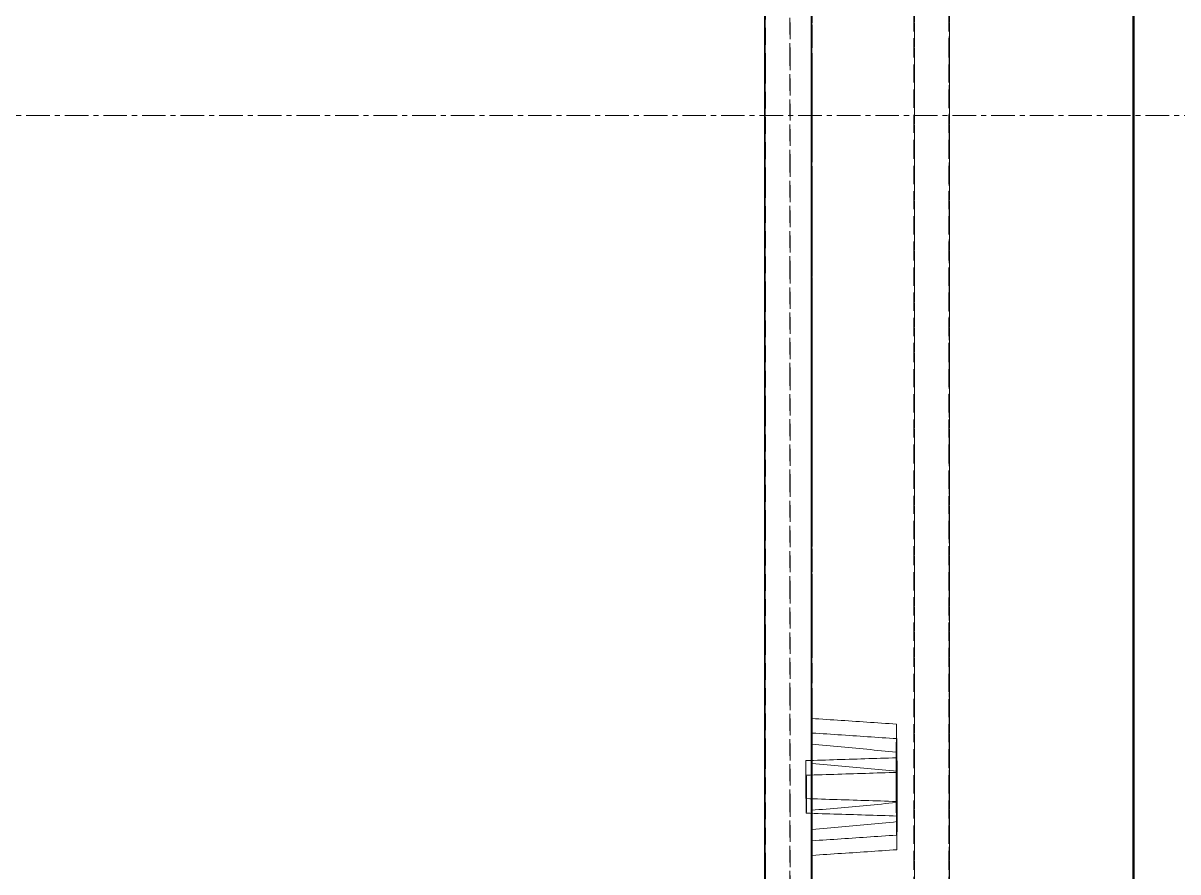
# Model space of a CAD drawing. Header units: millimetres. Extents: x 10 to 410, y 10 to 287.
# Drawn here: x 181.41 to 215.81, y 210.96 to 236.25 of the extents above; entities that cross this region are included whole.
import ezdxf

# ---------------------------------------------------------------- set-up
doc = ezdxf.new("R2010")
doc.units = ezdxf.units.MM
doc.linetypes.add('CENTER', pattern=[1.15, 0.7, -0.15, 0.15, -0.15])
doc.linetypes.add('DASHED', pattern=[0.75, 0.5, -0.25])
for name, color, linetype, lineweight in [('CENTER', 4, 'CENTER', 13), ('HIDDEN', 8, 'DASHED', 18), ('VISIBLE', 7, 'CONTINUOUS', 35)]:
    doc.layers.add(name, color=color, linetype=linetype, lineweight=lineweight)

msp = doc.modelspace()

# ---------------------------------------------------------------- linework, layer by layer
at = {"layer": 'CENTER'}
for p, q in [((209, 190), (209, 273)), ((147, 233.5), (271, 233.5))]:
    msp.add_line(p, q, dxfattribs=at)
at = {"layer": 'HIDDEN'}
for points in [[(203.526, 194), (203.526, 197.405), (203.526, 200.809), (203.526, 204.214), (203.526, 207.618), (203.526, 211.023), (203.526, 214.427), (203.526, 217.832), (203.526, 221.237), (203.526, 224.641), (203.526, 228.046), (203.526, 231.45), (203.526, 234.855), (203.526, 238.26), (203.526, 241.664), (203.526, 245.069), (203.526, 248.473), (203.526, 251.878), (203.526, 255.282), (203.526, 258.687), (203.526, 262.092), (203.526, 265.496), (203.526, 268.901), (203.526, 272.305)], [(204.919, 272.307), (204.919, 268.902), (204.919, 265.498), (204.919, 262.093), (204.919, 258.689), (204.919, 255.284), (204.919, 251.88), (204.919, 248.475), (204.919, 245.07), (204.919, 241.666), (204.919, 238.261), (204.919, 234.857), (204.919, 231.452), (204.919, 228.047), (204.919, 224.643), (204.919, 221.238), (204.919, 217.834), (204.919, 214.429), (204.919, 211.025), (204.919, 207.62), (204.919, 204.215), (204.919, 200.811), (204.919, 197.406), (204.919, 194.002)], [(204.919, 194.002), (204.919, 197.406), (204.919, 200.811), (204.919, 204.215), (204.919, 207.62), (204.919, 211.024), (204.919, 214.429), (204.919, 217.833), (204.919, 221.238), (204.919, 224.642), (204.919, 228.047), (204.919, 231.451), (204.919, 234.856), (204.919, 238.26), (204.919, 241.665), (204.919, 245.069), (204.919, 248.474), (204.919, 251.878), (204.919, 255.283), (204.919, 258.687), (204.919, 262.092), (204.919, 265.496), (204.919, 268.901), (204.919, 272.305)], [(203.511, 270.11), (203.511, 266.932), (203.511, 263.754), (203.511, 260.577), (203.511, 257.399), (203.511, 254.221), (203.511, 251.044), (203.511, 247.866), (203.511, 244.689), (203.511, 241.511), (203.511, 238.333), (203.511, 235.156), (203.511, 231.978), (203.511, 228.801), (203.511, 225.623), (203.511, 222.445), (203.511, 219.268), (203.511, 216.09), (203.511, 212.913), (203.511, 209.735), (203.511, 206.557), (203.511, 203.38), (203.511, 200.202), (203.511, 197.025)], [(204.251, 197.025), (204.251, 200.202), (204.251, 203.38), (204.251, 206.557), (204.251, 209.735), (204.251, 212.913), (204.251, 216.09), (204.251, 219.268), (204.251, 222.445), (204.251, 225.623), (204.251, 228.801), (204.251, 231.978), (204.251, 235.156), (204.251, 238.334), (204.251, 241.511), (204.251, 244.689), (204.251, 247.866), (204.251, 251.044), (204.251, 254.222), (204.251, 257.399), (204.251, 260.577), (204.251, 263.754), (204.251, 266.932), (204.251, 270.11)], [(203.516, 269.975), (203.516, 266.798), (203.516, 263.62), (203.516, 260.443), (203.516, 257.265), (203.516, 254.087), (203.516, 250.91), (203.516, 247.732), (203.516, 244.555), (203.516, 241.377), (203.516, 238.199), (203.516, 235.022), (203.516, 231.844), (203.516, 228.666), (203.516, 225.489), (203.516, 222.311), (203.516, 219.134), (203.516, 215.956), (203.516, 212.778), (203.516, 209.601), (203.516, 206.423), (203.516, 203.246), (203.516, 200.068), (203.516, 196.89)], [(204.256, 196.89), (204.256, 200.068), (204.256, 203.246), (204.256, 206.423), (204.256, 209.601), (204.256, 212.778), (204.256, 215.956), (204.256, 219.134), (204.256, 222.311), (204.256, 225.489), (204.256, 228.667), (204.256, 231.844), (204.256, 235.022), (204.256, 238.199), (204.256, 241.377), (204.256, 244.555), (204.256, 247.732), (204.256, 250.91), (204.256, 254.087), (204.256, 257.265), (204.256, 260.443), (204.256, 263.62), (204.256, 266.798), (204.256, 269.975)], [(207.945, 198.981), (207.945, 202.007), (207.945, 205.034), (207.945, 208.06), (207.945, 211.086), (207.945, 214.113), (207.945, 217.139), (207.945, 220.165), (207.945, 223.192), (207.945, 226.218), (207.945, 229.244), (207.945, 232.27), (207.945, 235.297), (207.945, 238.323), (207.945, 241.349), (207.945, 244.376), (207.945, 247.402), (207.945, 250.428), (207.945, 253.454), (207.945, 256.481), (207.945, 259.507), (207.945, 262.533), (207.945, 265.56), (207.945, 268.586)], [(207.946, 198.939), (207.946, 201.965), (207.946, 204.991), (207.946, 208.017), (207.946, 211.044), (207.946, 214.07), (207.946, 217.096), (207.946, 220.123), (207.946, 223.149), (207.946, 226.175), (207.946, 229.202), (207.946, 232.228), (207.946, 235.254), (207.946, 238.28), (207.946, 241.307), (207.946, 244.333), (207.946, 247.359), (207.946, 250.386), (207.946, 253.412), (207.946, 256.438), (207.946, 259.464), (207.946, 262.491), (207.946, 265.517), (207.946, 268.543)], [(208.99, 198.98), (208.99, 202.006), (208.99, 205.033), (208.99, 208.059), (208.99, 211.085), (208.99, 214.112), (208.99, 217.138), (208.99, 220.164), (208.99, 223.19), (208.99, 226.217), (208.99, 229.243), (208.99, 232.269), (208.99, 235.296), (208.99, 238.322), (208.99, 241.348), (208.99, 244.375), (208.99, 247.401), (208.99, 250.427), (208.99, 253.453), (208.99, 256.48), (208.99, 259.506), (208.99, 262.532), (208.99, 265.559), (208.99, 268.585)], [(208.991, 198.939), (208.991, 201.965), (208.991, 204.991), (208.991, 208.018), (208.991, 211.044), (208.991, 214.07), (208.991, 217.096), (208.991, 220.123), (208.991, 223.149), (208.991, 226.175), (208.991, 229.202), (208.991, 232.228), (208.991, 235.254), (208.991, 238.281), (208.991, 241.307), (208.991, 244.333), (208.991, 247.359), (208.991, 250.386), (208.991, 253.412), (208.991, 256.438), (208.991, 259.465), (208.991, 262.491), (208.991, 265.517), (208.991, 268.543)], [(207.964, 198.457), (207.964, 201.483), (207.964, 204.51), (207.964, 207.536), (207.964, 210.562), (207.964, 213.589), (207.964, 216.615), (207.964, 219.641), (207.964, 222.668), (207.964, 225.694), (207.964, 228.72), (207.964, 231.746), (207.964, 234.773), (207.964, 237.799), (207.964, 240.825), (207.964, 243.852), (207.964, 246.878), (207.964, 249.904), (207.964, 252.93), (207.964, 255.957), (207.964, 258.983), (207.964, 262.009), (207.964, 265.036), (207.964, 268.062)], [(209.009, 198.457), (209.009, 201.484), (209.009, 204.51), (209.009, 207.536), (209.009, 210.562), (209.009, 213.589), (209.009, 216.615), (209.009, 219.641), (209.009, 222.668), (209.009, 225.694), (209.009, 228.72), (209.009, 231.747), (209.009, 234.773), (209.009, 237.799), (209.009, 240.825), (209.009, 243.852), (209.009, 246.878), (209.009, 249.904), (209.009, 252.931), (209.009, 255.957), (209.009, 258.983), (209.009, 262.009), (209.009, 265.036), (209.009, 268.062)], [(209.01, 268.021), (209.01, 264.994), (209.01, 261.968), (209.01, 258.942), (209.01, 255.915), (209.01, 252.889), (209.01, 249.863), (209.01, 246.837), (209.01, 243.81), (209.01, 240.784), (209.01, 237.758), (209.01, 234.731), (209.01, 231.705), (209.01, 228.679), (209.01, 225.652), (209.01, 222.626), (209.01, 219.6), (209.01, 216.574), (209.01, 213.547), (209.01, 210.521), (209.01, 207.495), (209.01, 204.468), (209.01, 201.442), (209.01, 198.416)], [(207.965, 268.019), (207.965, 264.993), (207.965, 261.967), (207.965, 258.941), (207.965, 255.914), (207.965, 252.888), (207.965, 249.862), (207.965, 246.835), (207.965, 243.809), (207.965, 240.783), (207.965, 237.756), (207.965, 234.73), (207.965, 231.704), (207.965, 228.678), (207.965, 225.651), (207.965, 222.625), (207.965, 219.599), (207.965, 216.572), (207.965, 213.546), (207.965, 210.52), (207.965, 207.494), (207.965, 204.467), (207.965, 201.441), (207.965, 198.415)], [(204.896, 252.814), (204.896, 251.16), (204.896, 249.505), (204.896, 247.851), (204.896, 246.196), (204.896, 244.542), (204.896, 242.887), (204.896, 241.232), (204.896, 239.578), (204.896, 237.923), (204.896, 236.269), (204.896, 234.614), (204.896, 232.959), (204.896, 231.305), (204.896, 229.65), (204.896, 227.996), (204.896, 226.341), (204.896, 224.686), (204.896, 223.032), (204.896, 221.377), (204.896, 219.723), (204.896, 218.068), (204.896, 216.413), (204.896, 214.759)], [(204.917, 214.186), (204.917, 215.84), (204.917, 217.495), (204.917, 219.149), (204.917, 220.804), (204.917, 222.459), (204.917, 224.113), (204.917, 225.768), (204.917, 227.422), (204.917, 229.077), (204.917, 230.732), (204.917, 232.386), (204.917, 234.041), (204.917, 235.695), (204.917, 237.35), (204.917, 239.005), (204.917, 240.659), (204.917, 242.314), (204.917, 243.968), (204.917, 245.623), (204.917, 247.278), (204.917, 248.932), (204.917, 250.587), (204.917, 252.241)], [(204.899, 215.529), (204.898, 215.495), (204.898, 215.462), (204.898, 215.428), (204.898, 215.395), (204.897, 215.361), (204.897, 215.328), (204.897, 215.295), (204.897, 215.261), (204.897, 215.228), (204.897, 215.194), (204.897, 215.161), (204.897, 215.127), (204.897, 215.094), (204.897, 215.06), (204.897, 215.027), (204.897, 214.993), (204.897, 214.96), (204.897, 214.926), (204.896, 214.893), (204.896, 214.859), (204.896, 214.826), (204.896, 214.792), (204.896, 214.759)], [(204.899, 211.883), (204.9, 212.041), (204.901, 212.2), (204.901, 212.358), (204.901, 212.517), (204.901, 212.675), (204.902, 212.834), (204.902, 212.992), (204.902, 213.151), (204.902, 213.309), (204.902, 213.468), (204.902, 213.626), (204.902, 213.785), (204.902, 213.944), (204.902, 214.102), (204.902, 214.261), (204.902, 214.419), (204.901, 214.578), (204.901, 214.736), (204.901, 214.895), (204.901, 215.053), (204.9, 215.212), (204.9, 215.37), (204.899, 215.529)], [(207.424, 215.361), (207.315, 215.368), (207.205, 215.375), (207.095, 215.383), (206.985, 215.39), (206.875, 215.397), (206.766, 215.405), (206.656, 215.412), (206.546, 215.419), (206.436, 215.427), (206.326, 215.434), (206.216, 215.441), (206.107, 215.448), (205.997, 215.456), (205.887, 215.463), (205.777, 215.47), (205.667, 215.478), (205.558, 215.485), (205.448, 215.492), (205.338, 215.5), (205.228, 215.507), (205.118, 215.514), (205.009, 215.522), (204.899, 215.529)], [(204.915, 211.448), (204.914, 211.607), (204.913, 211.766), (204.913, 211.924), (204.912, 212.083), (204.912, 212.241), (204.912, 212.4), (204.912, 212.558), (204.912, 212.717), (204.912, 212.875), (204.912, 213.034), (204.912, 213.192), (204.912, 213.351), (204.912, 213.509), (204.912, 213.668), (204.912, 213.827), (204.912, 213.985), (204.912, 214.144), (204.912, 214.302), (204.912, 214.461), (204.913, 214.619), (204.913, 214.778), (204.913, 214.936), (204.915, 215.095)], [(204.915, 215.095), (204.915, 215.055), (204.915, 215.016), (204.916, 214.976), (204.916, 214.937), (204.916, 214.897), (204.916, 214.858), (204.916, 214.818), (204.916, 214.779), (204.916, 214.739), (204.916, 214.7), (204.916, 214.66), (204.917, 214.62), (204.917, 214.581), (204.917, 214.541), (204.917, 214.502), (204.917, 214.462), (204.917, 214.423), (204.917, 214.383), (204.917, 214.344), (204.917, 214.304), (204.917, 214.265), (204.917, 214.225), (204.917, 214.186)], [(207.44, 214.927), (207.33, 214.934), (207.221, 214.941), (207.111, 214.949), (207.001, 214.956), (206.891, 214.963), (206.781, 214.971), (206.672, 214.978), (206.562, 214.985), (206.452, 214.992), (206.342, 215), (206.232, 215.007), (206.122, 215.014), (206.013, 215.022), (205.903, 215.029), (205.793, 215.036), (205.683, 215.044), (205.573, 215.051), (205.464, 215.058), (205.354, 215.066), (205.244, 215.073), (205.134, 215.08), (205.024, 215.088), (204.915, 215.095)], [(207.424, 215.361), (207.424, 215.324), (207.424, 215.288), (207.424, 215.251), (207.423, 215.215), (207.423, 215.179), (207.423, 215.142), (207.423, 215.106), (207.423, 215.069), (207.423, 215.033), (207.423, 214.997), (207.423, 214.96), (207.423, 214.924), (207.423, 214.887), (207.423, 214.851), (207.422, 214.815), (207.422, 214.778), (207.422, 214.742), (207.422, 214.705), (207.422, 214.669), (207.422, 214.633), (207.422, 214.596), (207.422, 214.56), (207.422, 214.523)], [(207.425, 212.051), (207.426, 212.195), (207.426, 212.339), (207.427, 212.483), (207.427, 212.627), (207.427, 212.771), (207.427, 212.914), (207.427, 213.058), (207.427, 213.202), (207.427, 213.346), (207.427, 213.49), (207.427, 213.634), (207.427, 213.778), (207.427, 213.922), (207.427, 214.066), (207.427, 214.21), (207.427, 214.353), (207.427, 214.497), (207.427, 214.641), (207.427, 214.785), (207.426, 214.929), (207.426, 215.073), (207.426, 215.217), (207.424, 215.361)], [(204.896, 214.759), (205.006, 214.749), (205.116, 214.739), (205.226, 214.73), (205.336, 214.72), (205.446, 214.71), (205.555, 214.7), (205.665, 214.69), (205.775, 214.68), (205.885, 214.67), (205.995, 214.66), (206.105, 214.65), (206.215, 214.64), (206.324, 214.63), (206.434, 214.62), (206.544, 214.609), (206.654, 214.599), (206.764, 214.588), (206.873, 214.578), (206.983, 214.567), (207.093, 214.556), (207.203, 214.545), (207.312, 214.534), (207.422, 214.523)], [(207.441, 211.617), (207.439, 211.761), (207.439, 211.905), (207.439, 212.049), (207.438, 212.193), (207.438, 212.336), (207.438, 212.48), (207.438, 212.624), (207.438, 212.768), (207.438, 212.912), (207.438, 213.056), (207.438, 213.2), (207.438, 213.344), (207.438, 213.488), (207.438, 213.632), (207.438, 213.775), (207.438, 213.919), (207.438, 214.063), (207.438, 214.207), (207.438, 214.351), (207.438, 214.495), (207.439, 214.639), (207.439, 214.783), (207.44, 214.927)], [(207.44, 214.927), (207.441, 214.884), (207.441, 214.842), (207.441, 214.8), (207.441, 214.758), (207.442, 214.716), (207.442, 214.673), (207.442, 214.631), (207.442, 214.589), (207.442, 214.547), (207.442, 214.504), (207.442, 214.462), (207.442, 214.42), (207.442, 214.378), (207.442, 214.336), (207.442, 214.293), (207.443, 214.251), (207.443, 214.209), (207.443, 214.167), (207.443, 214.124), (207.443, 214.082), (207.443, 214.04), (207.443, 213.998), (207.443, 213.956)], [(204.725, 214.272), (204.842, 214.275), (204.959, 214.279), (205.077, 214.283), (205.194, 214.287), (205.312, 214.29), (205.429, 214.294), (205.546, 214.298), (205.664, 214.301), (205.781, 214.305), (205.898, 214.309), (206.016, 214.312), (206.133, 214.316), (206.251, 214.32), (206.368, 214.323), (206.485, 214.327), (206.603, 214.331), (206.72, 214.334), (206.838, 214.338), (206.955, 214.342), (207.072, 214.345), (207.19, 214.349), (207.307, 214.353), (207.425, 214.356)], [(207.422, 213.022), (207.422, 213.087), (207.422, 213.153), (207.422, 213.218), (207.422, 213.283), (207.422, 213.348), (207.422, 213.414), (207.422, 213.479), (207.422, 213.544), (207.422, 213.61), (207.422, 213.675), (207.422, 213.74), (207.422, 213.805), (207.422, 213.871), (207.422, 213.936), (207.422, 214.001), (207.422, 214.066), (207.422, 214.132), (207.422, 214.197), (207.422, 214.262), (207.422, 214.327), (207.422, 214.393), (207.422, 214.458), (207.422, 214.523)], [(207.425, 214.356), (207.424, 214.329), (207.424, 214.302), (207.424, 214.275), (207.424, 214.248), (207.424, 214.221), (207.424, 214.194), (207.424, 214.167), (207.424, 214.14), (207.424, 214.113), (207.424, 214.086), (207.424, 214.059), (207.424, 214.032), (207.424, 214.005), (207.424, 213.978), (207.424, 213.951), (207.424, 213.924), (207.424, 213.897), (207.424, 213.87), (207.424, 213.843), (207.424, 213.816), (207.424, 213.789), (207.424, 213.762), (207.424, 213.735)], [(207.425, 213.055), (207.425, 213.112), (207.425, 213.169), (207.425, 213.225), (207.425, 213.282), (207.426, 213.338), (207.426, 213.395), (207.426, 213.451), (207.426, 213.508), (207.426, 213.564), (207.426, 213.621), (207.426, 213.678), (207.426, 213.734), (207.426, 213.791), (207.426, 213.847), (207.426, 213.904), (207.426, 213.96), (207.426, 214.017), (207.425, 214.074), (207.425, 214.13), (207.425, 214.187), (207.425, 214.243), (207.425, 214.3), (207.425, 214.356)], [(204.725, 214.272), (204.724, 214.248), (204.724, 214.225), (204.724, 214.201), (204.724, 214.178), (204.724, 214.154), (204.724, 214.131), (204.724, 214.107), (204.724, 214.084), (204.724, 214.06), (204.724, 214.037), (204.724, 214.013), (204.724, 213.99), (204.724, 213.966), (204.724, 213.943), (204.724, 213.919), (204.724, 213.896), (204.724, 213.872), (204.724, 213.849), (204.724, 213.825), (204.724, 213.802), (204.724, 213.778), (204.724, 213.755), (204.724, 213.731)], [(204.725, 213.14), (204.725, 213.189), (204.725, 213.238), (204.725, 213.287), (204.725, 213.336), (204.725, 213.386), (204.725, 213.435), (204.726, 213.484), (204.726, 213.533), (204.726, 213.583), (204.726, 213.632), (204.726, 213.681), (204.726, 213.73), (204.726, 213.78), (204.726, 213.829), (204.726, 213.878), (204.725, 213.927), (204.725, 213.976), (204.725, 214.026), (204.725, 214.075), (204.725, 214.124), (204.725, 214.173), (204.725, 214.223), (204.725, 214.272)], [(207.443, 213.956), (207.333, 213.966), (207.223, 213.977), (207.114, 213.988), (207.004, 213.998), (206.894, 214.009), (206.784, 214.019), (206.675, 214.029), (206.565, 214.04), (206.455, 214.05), (206.345, 214.06), (206.235, 214.07), (206.125, 214.08), (206.016, 214.09), (205.906, 214.1), (205.796, 214.109), (205.686, 214.119), (205.576, 214.129), (205.466, 214.138), (205.357, 214.148), (205.247, 214.157), (205.137, 214.167), (205.027, 214.176), (204.917, 214.186)], [(204.724, 213.731), (204.724, 213.706), (204.724, 213.68), (204.724, 213.654), (204.724, 213.628), (204.724, 213.603), (204.724, 213.577), (204.724, 213.551), (204.724, 213.526), (204.724, 213.5), (204.724, 213.474), (204.724, 213.448), (204.724, 213.423), (204.724, 213.397), (204.724, 213.371), (204.724, 213.345), (204.724, 213.32), (204.724, 213.294), (204.724, 213.268), (204.724, 213.242), (204.724, 213.217), (204.724, 213.191), (204.724, 213.165), (204.725, 213.14)], [(204.74, 213.838), (204.858, 213.841), (204.975, 213.845), (205.093, 213.849), (205.21, 213.852), (205.327, 213.856), (205.445, 213.86), (205.562, 213.863), (205.68, 213.867), (205.797, 213.871), (205.914, 213.875), (206.032, 213.878), (206.149, 213.882), (206.266, 213.886), (206.384, 213.889), (206.501, 213.893), (206.619, 213.897), (206.736, 213.9), (206.853, 213.904), (206.971, 213.908), (207.088, 213.911), (207.206, 213.915), (207.323, 213.919), (207.44, 213.922)], [(204.74, 212.706), (204.741, 212.755), (204.741, 212.804), (204.741, 212.853), (204.741, 212.902), (204.741, 212.952), (204.741, 213.001), (204.741, 213.05), (204.741, 213.099), (204.741, 213.149), (204.741, 213.198), (204.741, 213.247), (204.741, 213.296), (204.741, 213.345), (204.741, 213.395), (204.741, 213.444), (204.741, 213.493), (204.741, 213.542), (204.741, 213.592), (204.741, 213.641), (204.741, 213.69), (204.741, 213.739), (204.741, 213.789), (204.74, 213.838)], [(204.74, 213.838), (204.74, 213.814), (204.74, 213.791), (204.74, 213.767), (204.74, 213.744), (204.74, 213.72), (204.74, 213.697), (204.74, 213.673), (204.74, 213.65), (204.74, 213.626), (204.74, 213.603), (204.74, 213.579), (204.74, 213.556), (204.74, 213.532), (204.74, 213.509), (204.74, 213.485), (204.74, 213.462), (204.74, 213.438), (204.74, 213.415), (204.74, 213.391), (204.74, 213.368), (204.74, 213.344), (204.74, 213.321), (204.74, 213.297)], [(207.424, 213.735), (207.424, 213.706), (207.424, 213.676), (207.424, 213.647), (207.424, 213.617), (207.424, 213.588), (207.424, 213.558), (207.424, 213.528), (207.424, 213.499), (207.424, 213.469), (207.424, 213.44), (207.424, 213.41), (207.424, 213.381), (207.424, 213.351), (207.424, 213.321), (207.424, 213.292), (207.424, 213.262), (207.424, 213.233), (207.424, 213.203), (207.424, 213.174), (207.424, 213.144), (207.424, 213.115), (207.424, 213.085), (207.425, 213.055)], [(207.44, 213.922), (207.44, 213.895), (207.44, 213.868), (207.44, 213.841), (207.44, 213.814), (207.44, 213.787), (207.44, 213.76), (207.44, 213.733), (207.44, 213.706), (207.44, 213.679), (207.44, 213.652), (207.439, 213.625), (207.439, 213.598), (207.439, 213.571), (207.439, 213.544), (207.439, 213.517), (207.439, 213.49), (207.439, 213.463), (207.439, 213.436), (207.439, 213.409), (207.439, 213.382), (207.439, 213.355), (207.439, 213.328), (207.439, 213.301)], [(207.44, 212.621), (207.441, 212.678), (207.441, 212.734), (207.441, 212.791), (207.441, 212.848), (207.441, 212.904), (207.441, 212.961), (207.441, 213.017), (207.441, 213.074), (207.441, 213.13), (207.441, 213.187), (207.441, 213.244), (207.441, 213.3), (207.441, 213.357), (207.441, 213.413), (207.441, 213.47), (207.441, 213.526), (207.441, 213.583), (207.441, 213.64), (207.441, 213.696), (207.441, 213.753), (207.441, 213.809), (207.441, 213.866), (207.44, 213.922)], [(207.443, 213.956), (207.443, 213.89), (207.443, 213.825), (207.443, 213.76), (207.443, 213.695), (207.443, 213.629), (207.443, 213.564), (207.443, 213.499), (207.443, 213.433), (207.443, 213.368), (207.443, 213.303), (207.443, 213.238), (207.443, 213.172), (207.443, 213.107), (207.443, 213.042), (207.443, 212.977), (207.443, 212.911), (207.443, 212.846), (207.443, 212.781), (207.443, 212.716), (207.443, 212.65), (207.443, 212.585), (207.443, 212.52), (207.443, 212.454)], [(204.725, 213.14), (204.842, 213.136), (204.959, 213.132), (205.077, 213.129), (205.194, 213.125), (205.312, 213.121), (205.429, 213.118), (205.546, 213.114), (205.664, 213.11), (205.781, 213.107), (205.899, 213.103), (206.016, 213.099), (206.133, 213.096), (206.251, 213.092), (206.368, 213.088), (206.486, 213.085), (206.603, 213.081), (206.72, 213.077), (206.838, 213.074), (206.955, 213.07), (207.072, 213.066), (207.19, 213.063), (207.307, 213.059), (207.425, 213.055)], [(204.74, 213.297), (204.74, 213.272), (204.74, 213.246), (204.74, 213.22), (204.74, 213.194), (204.74, 213.169), (204.74, 213.143), (204.74, 213.117), (204.74, 213.091), (204.74, 213.066), (204.74, 213.04), (204.74, 213.014), (204.74, 212.989), (204.74, 212.963), (204.74, 212.937), (204.74, 212.911), (204.74, 212.886), (204.74, 212.86), (204.74, 212.834), (204.74, 212.808), (204.74, 212.783), (204.74, 212.757), (204.74, 212.731), (204.74, 212.706)], [(207.422, 213.022), (207.312, 213.011), (207.203, 213.001), (207.093, 212.99), (206.983, 212.979), (206.873, 212.969), (206.764, 212.959), (206.654, 212.948), (206.544, 212.938), (206.434, 212.928), (206.324, 212.918), (206.215, 212.908), (206.105, 212.898), (205.995, 212.888), (205.885, 212.878), (205.775, 212.868), (205.665, 212.858), (205.555, 212.849), (205.446, 212.839), (205.336, 212.83), (205.226, 212.82), (205.116, 212.811), (205.006, 212.801), (204.896, 212.792)], [(207.422, 213.022), (207.422, 212.98), (207.422, 212.938), (207.422, 212.895), (207.422, 212.853), (207.422, 212.811), (207.422, 212.769), (207.422, 212.727), (207.423, 212.684), (207.423, 212.642), (207.423, 212.6), (207.423, 212.558), (207.423, 212.515), (207.423, 212.473), (207.423, 212.431), (207.423, 212.389), (207.423, 212.347), (207.423, 212.304), (207.423, 212.262), (207.424, 212.22), (207.424, 212.178), (207.424, 212.136), (207.424, 212.093), (207.425, 212.051)], [(207.439, 213.301), (207.439, 213.272), (207.439, 213.242), (207.439, 213.213), (207.439, 213.183), (207.439, 213.153), (207.439, 213.124), (207.439, 213.094), (207.439, 213.065), (207.439, 213.035), (207.439, 213.006), (207.439, 212.976), (207.44, 212.947), (207.44, 212.917), (207.44, 212.887), (207.44, 212.858), (207.44, 212.828), (207.44, 212.799), (207.44, 212.769), (207.44, 212.74), (207.44, 212.71), (207.44, 212.68), (207.44, 212.651), (207.44, 212.621)], [(204.74, 212.706), (204.858, 212.702), (204.975, 212.698), (205.093, 212.695), (205.21, 212.691), (205.327, 212.687), (205.445, 212.684), (205.562, 212.68), (205.68, 212.676), (205.797, 212.673), (205.914, 212.669), (206.032, 212.665), (206.149, 212.662), (206.267, 212.658), (206.384, 212.654), (206.501, 212.651), (206.619, 212.647), (206.736, 212.643), (206.854, 212.64), (206.971, 212.636), (207.088, 212.632), (207.206, 212.629), (207.323, 212.625), (207.44, 212.621)], [(204.896, 212.792), (204.896, 212.002), (204.896, 211.213), (204.896, 210.423), (204.896, 209.634), (204.896, 208.844), (204.896, 208.055), (204.896, 207.265), (204.896, 206.476), (204.896, 205.687), (204.896, 204.897), (204.896, 204.108), (204.896, 203.318), (204.896, 202.529), (204.896, 201.739), (204.896, 200.95), (204.896, 200.16), (204.896, 199.371), (204.896, 198.581), (204.896, 197.792), (204.896, 197.002), (204.896, 196.213), (204.896, 195.423), (204.896, 194.634)], [(204.896, 212.792), (204.896, 212.752), (204.896, 212.713), (204.896, 212.673), (204.896, 212.634), (204.897, 212.594), (204.897, 212.555), (204.897, 212.515), (204.897, 212.475), (204.897, 212.436), (204.897, 212.396), (204.897, 212.357), (204.897, 212.317), (204.897, 212.278), (204.897, 212.238), (204.897, 212.199), (204.897, 212.159), (204.897, 212.12), (204.898, 212.08), (204.898, 212.041), (204.898, 212.001), (204.898, 211.962), (204.898, 211.922), (204.899, 211.883)], [(204.917, 212.219), (205.027, 212.228), (205.137, 212.238), (205.247, 212.248), (205.357, 212.257), (205.466, 212.267), (205.576, 212.277), (205.686, 212.287), (205.796, 212.297), (205.906, 212.307), (206.016, 212.317), (206.125, 212.327), (206.235, 212.337), (206.345, 212.348), (206.455, 212.358), (206.565, 212.368), (206.675, 212.379), (206.784, 212.389), (206.894, 212.4), (207.004, 212.411), (207.114, 212.422), (207.223, 212.432), (207.333, 212.443), (207.443, 212.454)], [(207.443, 212.454), (207.443, 212.418), (207.443, 212.382), (207.443, 212.345), (207.443, 212.309), (207.443, 212.272), (207.443, 212.236), (207.443, 212.2), (207.443, 212.163), (207.442, 212.127), (207.442, 212.09), (207.442, 212.054), (207.442, 212.018), (207.442, 211.981), (207.442, 211.945), (207.442, 211.908), (207.442, 211.872), (207.442, 211.835), (207.442, 211.799), (207.442, 211.763), (207.441, 211.726), (207.441, 211.69), (207.441, 211.653), (207.441, 211.617)], [(207.425, 212.051), (207.315, 212.044), (207.205, 212.036), (207.095, 212.029), (206.985, 212.022), (206.876, 212.014), (206.766, 212.007), (206.656, 212), (206.546, 211.992), (206.436, 211.985), (206.327, 211.978), (206.217, 211.97), (206.107, 211.963), (205.997, 211.956), (205.887, 211.948), (205.777, 211.941), (205.668, 211.934), (205.558, 211.926), (205.448, 211.919), (205.338, 211.912), (205.228, 211.904), (205.119, 211.897), (205.009, 211.89), (204.899, 211.883)], [(204.917, 212.219), (204.917, 212.185), (204.917, 212.152), (204.917, 212.118), (204.917, 212.085), (204.917, 212.051), (204.917, 212.018), (204.917, 211.984), (204.917, 211.951), (204.917, 211.917), (204.917, 211.884), (204.917, 211.85), (204.917, 211.817), (204.916, 211.783), (204.916, 211.75), (204.916, 211.716), (204.916, 211.683), (204.916, 211.649), (204.916, 211.616), (204.916, 211.582), (204.916, 211.549), (204.916, 211.515), (204.915, 211.482), (204.915, 211.448)], [(204.917, 200.151), (204.917, 200.676), (204.917, 201.201), (204.917, 201.725), (204.917, 202.25), (204.917, 202.775), (204.917, 203.299), (204.917, 203.824), (204.917, 204.349), (204.917, 204.873), (204.917, 205.398), (204.917, 205.923), (204.917, 206.447), (204.917, 206.972), (204.917, 207.497), (204.917, 208.021), (204.917, 208.546), (204.917, 209.071), (204.917, 209.595), (204.917, 210.12), (204.917, 210.645), (204.917, 211.169), (204.917, 211.694), (204.917, 212.219)], [(207.441, 211.617), (207.331, 211.61), (207.221, 211.602), (207.111, 211.595), (207.001, 211.588), (206.891, 211.58), (206.782, 211.573), (206.672, 211.566), (206.562, 211.558), (206.452, 211.551), (206.342, 211.544), (206.233, 211.536), (206.123, 211.529), (206.013, 211.522), (205.903, 211.514), (205.793, 211.507), (205.683, 211.5), (205.574, 211.492), (205.464, 211.485), (205.354, 211.478), (205.244, 211.47), (205.134, 211.463), (205.025, 211.456), (204.915, 211.448)]]:
    msp.add_lwpolyline(points, dxfattribs=at)
at = {"layer": 'VISIBLE'}
for points in [[(203.501, 194.695), (203.501, 198.099), (203.501, 201.504), (203.501, 204.908), (203.501, 208.313), (203.501, 211.717), (203.501, 215.122), (203.501, 218.527), (203.501, 221.931), (203.501, 225.336), (203.501, 228.74), (203.501, 232.145), (203.501, 235.549), (203.501, 238.954), (203.501, 242.359), (203.501, 245.763), (203.501, 249.168), (203.501, 252.572), (203.501, 255.977), (203.501, 259.382), (203.501, 262.786), (203.501, 266.191), (203.501, 269.595), (203.501, 273)], [(204.894, 194.695), (204.894, 198.099), (204.894, 201.504), (204.894, 204.908), (204.894, 208.313), (204.894, 211.718), (204.894, 215.122), (204.894, 218.527), (204.894, 221.931), (204.894, 225.336), (204.894, 228.74), (204.894, 232.145), (204.894, 235.55), (204.894, 238.954), (204.894, 242.359), (204.894, 245.763), (204.894, 249.168), (204.894, 252.573), (204.894, 255.977), (204.894, 259.382), (204.894, 262.786), (204.894, 266.191), (204.894, 269.595), (204.894, 273)], [(204.894, 194.693), (204.894, 198.098), (204.894, 201.502), (204.894, 204.907), (204.894, 208.311), (204.894, 211.716), (204.894, 215.121), (204.894, 218.525), (204.894, 221.93), (204.894, 225.334), (204.894, 228.739), (204.894, 232.144), (204.894, 235.548), (204.894, 238.953), (204.894, 242.357), (204.894, 245.762), (204.894, 249.166), (204.894, 252.571), (204.894, 255.976), (204.894, 259.38), (204.894, 262.785), (204.894, 266.189), (204.894, 269.594), (204.894, 272.998)], [(214.475, 194.683), (214.475, 198.088), (214.475, 201.493), (214.475, 204.897), (214.475, 208.302), (214.475, 211.706), (214.475, 215.111), (214.475, 218.516), (214.475, 221.92), (214.475, 225.325), (214.475, 228.729), (214.475, 232.134), (214.475, 235.538), (214.475, 238.943), (214.475, 242.348), (214.475, 245.752), (214.475, 249.157), (214.475, 252.561), (214.475, 255.966), (214.475, 259.371), (214.475, 262.775), (214.475, 266.18), (214.475, 269.584), (214.475, 272.989)], [(214.477, 194.624), (214.477, 198.029), (214.477, 201.433), (214.477, 204.838), (214.477, 208.243), (214.477, 211.647), (214.477, 215.052), (214.477, 218.456), (214.477, 221.861), (214.477, 225.266), (214.477, 228.67), (214.477, 232.075), (214.477, 235.479), (214.477, 238.884), (214.477, 242.288), (214.477, 245.693), (214.477, 249.098), (214.477, 252.502), (214.477, 255.907), (214.477, 259.311), (214.477, 262.716), (214.477, 266.121), (214.477, 269.525), (214.477, 272.93)], [(214.497, 194.072), (214.497, 197.476), (214.497, 200.881), (214.497, 204.286), (214.497, 207.69), (214.497, 211.095), (214.497, 214.499), (214.497, 217.904), (214.497, 221.309), (214.497, 224.713), (214.497, 228.118), (214.497, 231.522), (214.497, 234.927), (214.497, 238.331), (214.497, 241.736), (214.497, 245.141), (214.497, 248.545), (214.497, 251.95), (214.497, 255.354), (214.497, 258.759), (214.497, 262.163), (214.497, 265.568), (214.497, 268.973), (214.497, 272.377)], [(214.499, 194.013), (214.499, 197.417), (214.499, 200.822), (214.499, 204.226), (214.499, 207.631), (214.499, 211.036), (214.499, 214.44), (214.499, 217.845), (214.499, 221.249), (214.499, 224.654), (214.499, 228.058), (214.499, 231.463), (214.499, 234.868), (214.499, 238.272), (214.499, 241.677), (214.499, 245.081), (214.499, 248.486), (214.499, 251.891), (214.499, 255.295), (214.499, 258.7), (214.499, 262.104), (214.499, 265.509), (214.499, 268.913), (214.499, 272.318)]]:
    msp.add_lwpolyline(points, dxfattribs=at)

doc.saveas('drawing.dxf')
